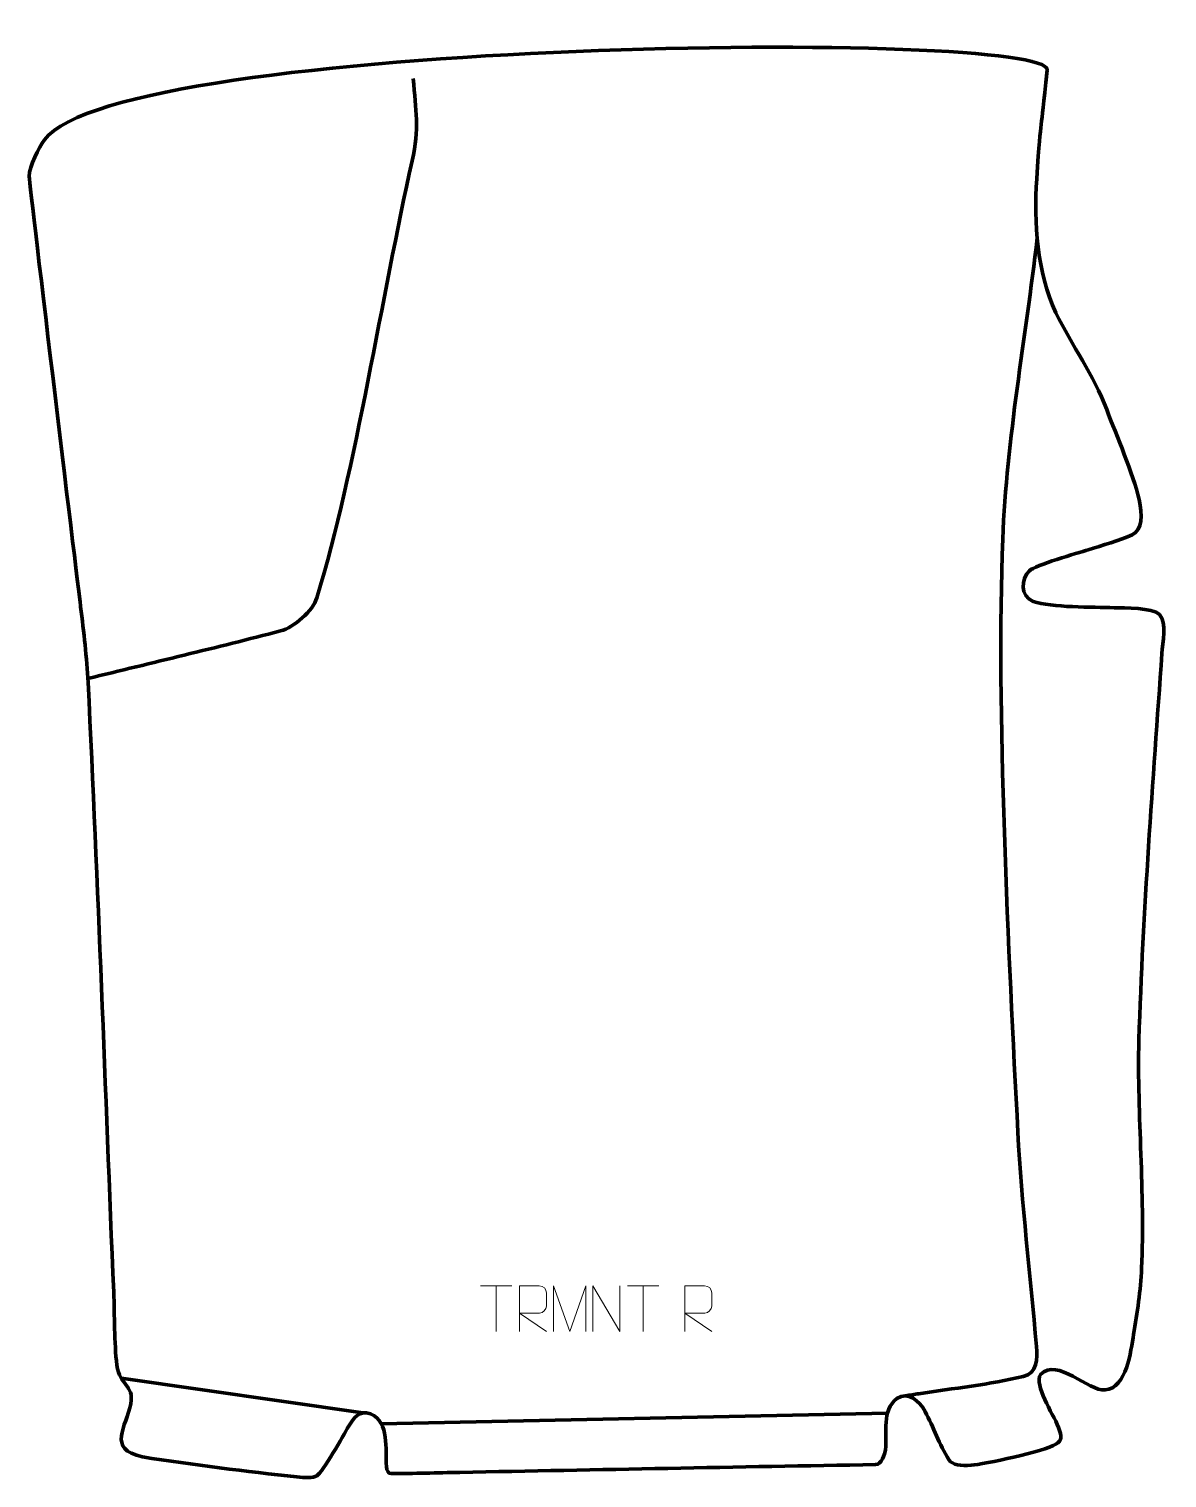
# Model space of a CAD drawing. Header units: millimetres. Extents: x 1066 to 1685, y 38 to 828.
import ezdxf

# ---------------------------------------------------------------- set-up
doc = ezdxf.new("R2010")
doc.units = ezdxf.units.MM
doc.header["$MEASUREMENT"] = 0
doc.layers.add('layer 2', color=7, linetype='Continuous')
doc.layers.add('layer 3', color=7, linetype='Continuous')

msp = doc.modelspace()

# ---------------------------------------------------------------- linework, layer by layer
at = {"layer": 'layer 2', "color": 142, "lineweight": 158}
for points, knots in [([(1097.7574, 473.8393), (1132.6624, 482.4761), (1167.8903, 490.7164), (1202.6463, 499.842), (1202.6463, 499.842), (1209.8803, 501.7413), (1220.2873, 510.6811), (1222.4781, 517.9326), (1222.4781, 517.9326), (1244.0557, 589.3534), (1257.5888, 681.3677), (1274.3425, 755.9958), (1274.3425, 755.9958), (1278.2993, 773.6133), (1276.3487, 783.2431), (1274.895, 800.7665)], [0, 0, 0, 0, 0.2, 0.2, 0.2, 0.2, 0.4, 0.4, 0.4, 0.4, 0.6, 0.6, 0.6, 0.6, 1, 1, 1, 1]), ([(1614.6713, 713.7405), (1608.3264, 659.143), (1598.1146, 604.7304), (1595.9093, 549.8144), (1595.9093, 549.8144), (1592.2761, 459.3359), (1599.1698, 321.9195), (1604.1564, 226.6636), (1604.1564, 226.6636), (1606.1975, 187.6731), (1611.0219, 148.8675), (1614.2853, 109.9615), (1614.2853, 109.9615), (1614.8436, 103.3055), (1614.8185, 95.4826), (1606.9588, 93.5755), (1606.9588, 93.5755), (1589.3993, 89.3146), (1568.4107, 87.0497), (1550.3197, 84.2287), (1550.3197, 84.2287), (1547.8316, 83.8398), (1545.3435, 83.4503), (1542.8557, 83.0594)], [0, 0, 0, 0, 0.14285714, 0.14285714, 0.14285714, 0.14285714, 0.28571429, 0.28571429, 0.28571429, 0.28571429, 0.42857143, 0.42857143, 0.42857143, 0.42857143, 0.57142857, 0.57142857, 0.57142857, 0.57142857, 0.71428571, 0.71428571, 0.71428571, 0.71428571, 1, 1, 1, 1])]:
    msp.add_open_spline(points, degree=3, knots=knots, dxfattribs=at)
at = {"layer": 'layer 2', "color": 250, "lineweight": 9}
for points in [[(1311.638, 142.9597), (1311.638, 142.9597), (1328.6252, 142.9597), (1328.6252, 142.9597)], [(1320.1318, 118.0297), (1320.1318, 118.0297), (1320.1318, 142.9832), (1320.1318, 142.9832)], [(1391.638, 142.9597), (1391.638, 142.9597), (1408.6252, 142.9597), (1408.6252, 142.9597)], [(1400.1318, 118.0297), (1400.1318, 118.0297), (1400.1318, 142.9832), (1400.1318, 142.9832)]]:
    msp.add_open_spline(points, degree=3, dxfattribs=at)
for points, knots in [([(1332.7996, 118.0297), (1332.7996, 118.0297), (1332.7996, 142.9832), (1332.7996, 142.9832), (1332.7996, 142.9832), (1336.3944, 142.9832), (1339.9899, 142.9832), (1343.5851, 142.9832), (1343.5851, 142.9832), (1345.9104, 142.9455), (1347.4677, 141.4555), (1347.4636, 139.0891), (1347.4636, 139.0891), (1347.4632, 137.0536), (1347.4632, 133.9942), (1347.4636, 131.9582), (1347.4636, 131.9582), (1347.4571, 130.0827), (1345.6448, 128.1409), (1343.6353, 128.1218), (1343.6353, 128.1218), (1343.6353, 128.1218), (1332.7996, 128.1218), (1332.7996, 128.1218), (1332.7996, 128.1218), (1332.7996, 128.1218), (1347.4543, 118.0297), (1347.4543, 118.0297)], [0, 0, 0, 0, 0.125, 0.125, 0.125, 0.125, 0.25, 0.25, 0.25, 0.25, 0.375, 0.375, 0.375, 0.375, 0.5, 0.5, 0.5, 0.5, 0.625, 0.625, 0.625, 0.625, 0.75, 0.75, 0.75, 0.75, 1, 1, 1, 1]), ([(1351.2891, 118.0275), (1351.2891, 118.0275), (1351.2891, 142.9854), (1351.2891, 142.9854), (1351.2891, 142.9854), (1351.2891, 142.9854), (1360.2142, 118.0275), (1360.2142, 118.0275), (1360.2142, 118.0275), (1360.2142, 118.0275), (1368.9741, 142.9849), (1368.9741, 142.9849), (1368.9741, 142.9849), (1368.9741, 142.9849), (1368.9741, 118.0275), (1368.9741, 118.0275)], [0, 0, 0, 0, 0.2, 0.2, 0.2, 0.2, 0.4, 0.4, 0.4, 0.4, 0.6, 0.6, 0.6, 0.6, 1, 1, 1, 1]), ([(1372.8042, 118.0297), (1372.8042, 118.0297), (1372.8042, 142.9832), (1372.8042, 142.9832), (1372.8042, 142.9832), (1372.8042, 142.9832), (1387.459, 118.0297), (1387.459, 118.0297), (1387.459, 118.0297), (1387.459, 118.0297), (1387.459, 142.9832), (1387.459, 142.9832)], [0, 0, 0, 0, 0.25, 0.25, 0.25, 0.25, 0.5, 0.5, 0.5, 0.5, 1, 1, 1, 1]), ([(1422.7996, 118.0297), (1422.7996, 118.0297), (1422.7996, 142.9832), (1422.7996, 142.9832), (1422.7996, 142.9832), (1426.3944, 142.9832), (1429.9899, 142.9832), (1433.5851, 142.9832), (1433.5851, 142.9832), (1435.9104, 142.9455), (1437.4677, 141.4555), (1437.4636, 139.0891), (1437.4636, 139.0891), (1437.4632, 137.0536), (1437.4632, 133.9942), (1437.4636, 131.9582), (1437.4636, 131.9582), (1437.4571, 130.0827), (1435.6448, 128.1409), (1433.6353, 128.1218), (1433.6353, 128.1218), (1433.6353, 128.1218), (1422.7996, 128.1218), (1422.7996, 128.1218), (1422.7996, 128.1218), (1422.7996, 128.1218), (1437.4543, 118.0297), (1437.4543, 118.0297)], [0, 0, 0, 0, 0.125, 0.125, 0.125, 0.125, 0.25, 0.25, 0.25, 0.25, 0.375, 0.375, 0.375, 0.375, 0.5, 0.5, 0.5, 0.5, 0.625, 0.625, 0.625, 0.625, 0.75, 0.75, 0.75, 0.75, 1, 1, 1, 1])]:
    msp.add_open_spline(points, degree=3, knots=knots, dxfattribs=at)
at = {"layer": 'layer 2', "color": 142, "lineweight": 158}
for points in [[(1247.4448, 73.7731), (1247.4448, 73.7731), (1115.9124, 92.6035), (1115.9124, 92.6035)], [(1257.512, 67.8336), (1257.512, 67.8336), (1533.1434, 73.5727), (1533.1434, 73.5727)]]:
    msp.add_open_spline(points, degree=3, dxfattribs=at)
at = {"layer": 'layer 3', "color": 242, "lineweight": 158}
msp.add_open_spline([(1093.8112, 512.9768), (1095.5621, 499.1419), (1097.191, 485.3031), (1097.8738, 471.6696), (1097.8738, 471.6696), (1103.4146, 361.0524), (1107.1682, 250.181), (1111.8345, 139.5051), (1111.8345, 139.5051), (1112.3726, 126.7613), (1112.0197, 112.1471), (1113.5886, 99.7295), (1113.5886, 99.7295), (1115.0448, 88.2019), (1122.8968, 89.4727), (1121.2193, 78.7864), (1121.2193, 78.7864), (1118.6633, 66.2227), (1107.9072, 54.1025), (1127.4896, 49.7753), (1127.4896, 49.7753), (1154.8777, 45.4348), (1183.9741, 41.8837), (1211.6307, 38.8536), (1211.6307, 38.8536), (1215.9039, 38.3855), (1220.1647, 38.2811), (1222.3701, 39.5115), (1222.3701, 39.5115), (1225.6086, 41.3185), (1236.9062, 61.6803), (1239.6343, 66.2725), (1239.6343, 66.2725), (1242.5045, 71.0747), (1245.5906, 75.5191), (1251.7048, 73.2816), (1251.7048, 73.2816), (1262.1343, 68.5808), (1259.6512, 53.824), (1260.3412, 44.5457), (1260.3412, 44.5457), (1260.5118, 42.2494), (1261.2469, 40.7341), (1262.9263, 40.7052), (1262.9263, 40.7052), (1275.229, 40.6697), (1288.0468, 41.1469), (1300.3827, 41.3734), (1300.3827, 41.3734), (1375.8175, 42.7579), (1451.2873, 44.3677), (1526.7194, 45.5806), (1526.7194, 45.5806), (1529.9186, 45.632), (1531.7444, 51.2803), (1532.026, 53.6989), (1532.026, 53.6989), (1533.1021, 62.9372), (1529.7686, 75.0309), (1538.3126, 81.6048), (1538.3126, 81.6048), (1544.3307, 85.7867), (1550.5815, 80.1896), (1553.6106, 74.5795), (1553.6106, 74.5795), (1558.4371, 65.6402), (1560.9865, 56.9631), (1566.7659, 48.0913), (1566.7659, 48.0913), (1568.5037, 45.4236), (1573.1524, 44.8498), (1578.6785, 45.217), (1578.6785, 45.217), (1585.6156, 45.678), (1618.541, 52.8706), (1624.8333, 56.7103), (1624.8333, 56.7103), (1628.3743, 58.8711), (1628.2393, 60.8137), (1626.2383, 65.8799), (1626.2383, 65.8799), (1623.0083, 74.0578), (1612.9272, 88.5705), (1616.5335, 94.7712), (1616.5335, 94.7712), (1625.5219, 104.1638), (1642.7105, 85.4025), (1651.6566, 86.255), (1651.6566, 86.255), (1663.4543, 87.3792), (1665.5851, 107.3282), (1667.1573, 116.4516), (1667.1573, 116.4516), (1669.2049, 128.3336), (1670.9201, 140.5111), (1671.5262, 152.5574), (1671.5262, 152.5574), (1673.4667, 193.7257), (1669.0002, 235.5476), (1670.0549, 276.9731), (1670.0549, 276.9731), (1672.2603, 347.0588), (1677.6457, 417.5364), (1682.579, 487.4979), (1682.579, 487.4979), (1683.0022, 493.3271), (1685.3559, 504.3698), (1681.2538, 508.745), (1681.2538, 508.745), (1677.6609, 512.5771), (1661.9643, 512.3438), (1656.5464, 512.4956), (1656.5464, 512.4956), (1644.8648, 512.8929), (1622.596, 512.4819), (1612.4519, 515.8658), (1612.4519, 515.8658), (1605.3151, 519.1043), (1605.7771, 527.8432), (1610.4507, 532.6337), (1610.4507, 532.6337), (1613.3962, 535.6529), (1636.8274, 542.2426), (1642.4579, 544.0404), (1642.4579, 544.0404), (1649.7197, 546.4566), (1659.8243, 549.1067), (1666.403, 552.2647), (1666.403, 552.2647), (1672.0987, 554.9988), (1672.0713, 562.9917), (1670.1266, 571.5076), (1670.1266, 571.5076), (1666.9197, 585.5515), (1657.8327, 606.1786), (1652.5372, 620.4549), (1652.5372, 620.4549), (1645.5601, 639.2642), (1633.5281, 655.124), (1624.848, 673.2193), (1624.848, 673.2193), (1614.5755, 695.26), (1612.8312, 722.1781), (1614.395, 746.1785), (1614.395, 746.1785), (1617.211, 785.6807), (1616.2092, 765.9195), (1620.1203, 805.3882), (1620.1203, 805.3882), (1622.2925, 827.799), (1115.802, 822.7474), (1074.1129, 767.4309), (1074.1129, 767.4309), (1071.1572, 763.1917), (1065.7144, 753.1243), (1065.8805, 747.3966), (1065.8805, 747.3966), (1066.0466, 741.669), (1093.8112, 512.9768), (1093.8112, 512.9768)], degree=3, knots=[0, 0, 0, 0, 0.02439024, 0.02439024, 0.02439024, 0.02439024, 0.04878049, 0.04878049, 0.04878049, 0.04878049, 0.07317073, 0.07317073, 0.07317073, 0.07317073, 0.09756098, 0.09756098, 0.09756098, 0.09756098, 0.12195122, 0.12195122, 0.12195122, 0.12195122, 0.14634146, 0.14634146, 0.14634146, 0.14634146, 0.17073171, 0.17073171, 0.17073171, 0.17073171, 0.19512195, 0.19512195, 0.19512195, 0.19512195, 0.2195122, 0.2195122, 0.2195122, 0.2195122, 0.24390244, 0.24390244, 0.24390244, 0.24390244, 0.26829268, 0.26829268, 0.26829268, 0.26829268, 0.29268293, 0.29268293, 0.29268293, 0.29268293, 0.31707317, 0.31707317, 0.31707317, 0.31707317, 0.34146341, 0.34146341, 0.34146341, 0.34146341, 0.36585366, 0.36585366, 0.36585366, 0.36585366, 0.3902439, 0.3902439, 0.3902439, 0.3902439, 0.41463415, 0.41463415, 0.41463415, 0.41463415, 0.43902439, 0.43902439, 0.43902439, 0.43902439, 0.46341463, 0.46341463, 0.46341463, 0.46341463, 0.48780488, 0.48780488, 0.48780488, 0.48780488, 0.51219512, 0.51219512, 0.51219512, 0.51219512, 0.53658537, 0.53658537, 0.53658537, 0.53658537, 0.56097561, 0.56097561, 0.56097561, 0.56097561, 0.58536585, 0.58536585, 0.58536585, 0.58536585, 0.6097561, 0.6097561, 0.6097561, 0.6097561, 0.63414634, 0.63414634, 0.63414634, 0.63414634, 0.65853659, 0.65853659, 0.65853659, 0.65853659, 0.68292683, 0.68292683, 0.68292683, 0.68292683, 0.70731707, 0.70731707, 0.70731707, 0.70731707, 0.73170732, 0.73170732, 0.73170732, 0.73170732, 0.75609756, 0.75609756, 0.75609756, 0.75609756, 0.7804878, 0.7804878, 0.7804878, 0.7804878, 0.80487805, 0.80487805, 0.80487805, 0.80487805, 0.82926829, 0.82926829, 0.82926829, 0.82926829, 0.85365854, 0.85365854, 0.85365854, 0.85365854, 0.87804878, 0.87804878, 0.87804878, 0.87804878, 0.90243902, 0.90243902, 0.90243902, 0.90243902, 0.92682927, 0.92682927, 0.92682927, 0.92682927, 0.95121951, 0.95121951, 0.95121951, 0.95121951, 1, 1, 1, 1], dxfattribs=at)

doc.saveas('drawing.dxf')
